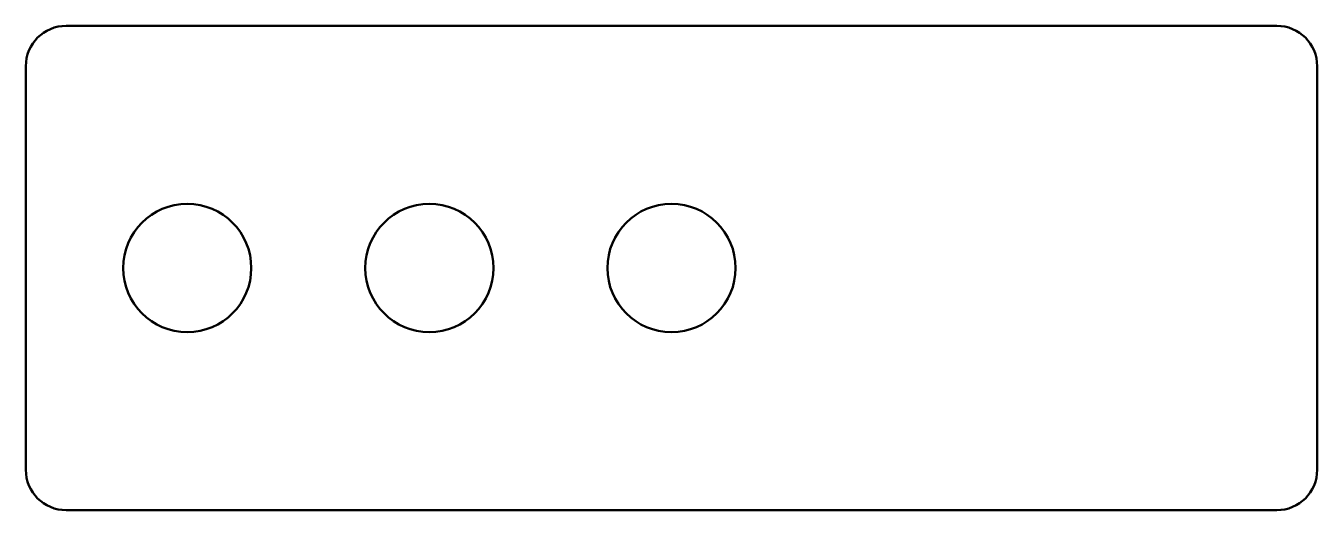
# Model space of a CAD drawing. Header units: inches. Extents: x 7.02 to 11.02, y 5.19 to 6.69.
import ezdxf

# ---------------------------------------------------------------- set-up
doc = ezdxf.new("R2010")
doc.units = ezdxf.units.IN
doc.header["$LTSCALE"] = 0.75
doc.header["$MEASUREMENT"] = 0
doc.layers.add('Visible', color=7, linetype='Continuous', lineweight=50)

msp = doc.modelspace()

# ---------------------------------------------------------------- linework, layer by layer
at = {"layer": 'Visible', "extrusion": (0, 1, 0)}
for p, q in [((10.892986, 6.693611), (7.142986, 6.693611)), ((7.017986, 6.568611), (7.017986, 5.318611)), ((11.017986, 5.318611), (11.017986, 6.568611)), ((7.142986, 5.193611), (10.892986, 5.193611))]:
    msp.add_line(p, q, dxfattribs=at)
at = {"layer": 'Visible'}
for centre in [(7.517986, 5.943611), (8.267986, 5.943611), (9.017986, 5.943611)]:
    msp.add_circle(centre, 0.1985, dxfattribs=at)
at = {"layer": 'Visible', "extrusion": (1e-16, 0, -1)}
for centre, start, end in [((-7.142986, 6.568611), 0, 90), ((-10.892986, 6.568611), 90, 180), ((-7.142986, 5.318611), 270, 0), ((-10.892986, 5.318611), 180, 270)]:
    msp.add_arc(centre, 0.125, start, end, dxfattribs=at)

doc.saveas('drawing.dxf')
